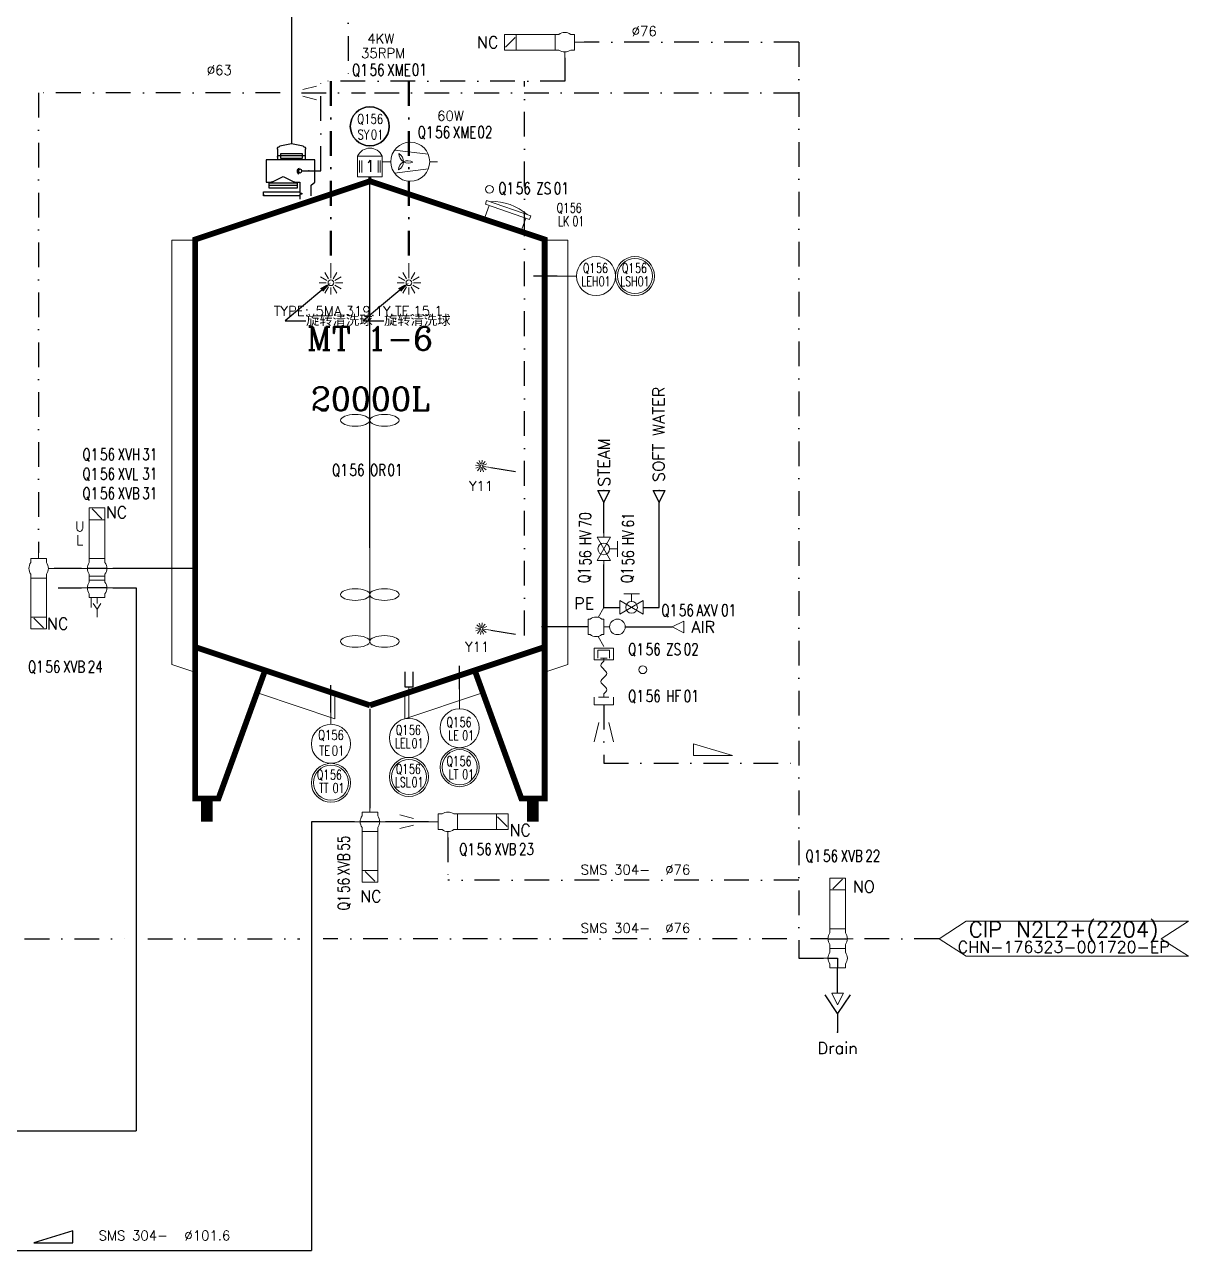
# Model space of a CAD drawing. Header units: inches. Extents: x 14562 to 16152, y 23695 to 24906.
# Drawn here: x 15853 to 16151.6, y 24360.1 to 24674.7 of the extents above; entities that cross this region are included whole.
import ezdxf
from ezdxf import colors
from ezdxf.entities.mleader import LeaderData, LeaderLine
from ezdxf.enums import TextEntityAlignment as Align
from ezdxf.math import Vec2, Vec3

# ---------------------------------------------------------------- set-up
doc = ezdxf.new("R2010")
doc.units = ezdxf.units.IN
doc.header["$MEASUREMENT"] = 0
doc.linetypes.add('DASHDOT2', pattern=[12.7, 6.35, -3.175, 0, -3.175])
for name, color, linetype, lineweight in [('17 Pipe CIP', 4, 'DASHDOT2', 50), ('19 Pipe Process', 30, 'Continuous', 30), ('31 Equipment', 7, 'Continuous', 9), ('33 Instruments Labels', 7, 'Continuous', 9), ('43 TXT English', 7, 'Continuous', 9)]:
    doc.layers.add(name, color=color, linetype=linetype, lineweight=lineweight)
for name, color, linetype in [('CUVERIE', 7, 'Continuous'), ('MATERIEL-DIVERS', 7, 'Continuous'), ('POMPES-PROCESS', 7, 'Continuous'), ('REPERES', 7, 'Continuous'), ('techn-data', 7, 'Continuous'), ('TEXTE', 7, 'Continuous'), ('TEXTES', 7, 'Continuous'), ('TUYAUTERIE-AIR INSTRUMENT', 3, 'Continuous'), ('TUYAUTERIE-EAU', 5, 'Continuous'), ('TUYAUTERIE-EGOUT', 32, 'Continuous'), ('TUYAUTERIE-GAZ', 3, 'Continuous'), ('TUYAUTERIE-NEP', 4, 'DASHDOT2'), ('TUYAUTERIE-VAPEUR', 6, 'Continuous'), ('TXT_FR', 7, 'Continuous'), ('VANNES', 7, 'Continuous')]:
    doc.layers.add(name, color=color, linetype=linetype)
doc.layers.get('REPERES').off()
doc.styles.add('ROMANC', font='romanc')
doc.styles.add('ROMANS', font='ROMANS.SHX')
doc.styles.add('ROMANT', font='romant')
doc.styles.get("Standard").update_dxf_attribs({"font": 'arial.ttf'})
doc.styles.add('USER1', font='TXT.SHX', dxfattribs={"bigfont": 'gbcbig.shx'})

# ---------------------------------------------------------------- blocks, each defined once
blk = doc.blocks.new('EGOUT')
at = {"color": 7}
for p, q in [((-3.2, 9.61), (0, 4.81)), ((0, 4.81), (3.2, 9.61)), ((0, 4.81), (0, 0))]:
    blk.add_line(p, q, dxfattribs=at)
at = {"color": 7, "extrusion": (0, -1, 0)}
blk.add_point((0, 0), dxfattribs=at)
at = {"layer": 'POMPES-PROCESS', "style": 'ROMANS'}
blk.add_attdef('EGOUT', text='', height=3, dxfattribs=at).set_placement((0, -4), align=Align.MIDDLE)
blk = doc.blocks.new('APV-VLV-SSEAT-SW44-4')
at = {"layer": '31 Equipment', "ltscale": 38}
for p, q in [((1.25, 20.25), (-1.25, 17.75)), ((-2, 7.5), (-2, 6.5)), ((2, 7.5), (2, 6.5)), ((-4, 5), (-2.5, 5)), ((-2, 2.5), (-2, 3.5)), ((2, 2.5), (2, 3.5)), ((-2.5, 0), (-4, 0)), ((-2, 2.5), (2, 2.5)), ((-2, 2.5), (-2, 1.5)), ((2, 2.5), (2, 1.5)), ((-2, -1.5), (-2, -2.5)), ((-2, -2.5), (2, -2.5)), ((0, -2.5), (0, -5)), ((2, -1.5), (2, -2.5))]:
    blk.add_line(p, q, dxfattribs=at)
at = {"layer": '31 Equipment', "lineweight": 30}
for p, q in [((-2.5, 5), (2.5, 5)), ((-2.5, 0), (0, 0)), ((0, 0), (0, -2.5))]:
    blk.add_line(p, q, dxfattribs=at)
at = {"layer": '31 Equipment'}
blk.add_line((2.5, 5), (4, 5), dxfattribs=at)
at = {"layer": '31 Equipment', "ltscale": 38}
for points in [[(-2, 17.5), (2, 17.5), (2, 20.5), (-2, 20.5)], [(-2, 7.5), (2, 7.5), (2, 17.5), (-2, 17.5)]]:
    blk.add_lwpolyline(points, close=True, dxfattribs=at)
for centre, start, end in [((0, 5), 143.1301, 216.8699), ((0, 5), 323.1301, 36.8699), ((0, 0), 143.1301, 216.8699), ((0, 0), 323.1301, 36.8699)]:
    blk.add_arc(centre, 2.5, start, end, dxfattribs=at)
blk = doc.blocks.new('APV-SIGN-ARW-FLOW-1')
at = {"layer": '31 Equipment'}
for p, q in [((-1.5, -1.5), (-1.5, 1.5)), ((-1.5, 1.5), (1.5, 0)), ((1.5, 0), (-1.5, -1.5))]:
    blk.add_line(p, q, dxfattribs=at)
blk = doc.blocks.new('PENTE-G')
at = {"layer": 'MATERIEL-DIVERS'}
blk.add_lwpolyline([(-5, 2), (5, 2), (5, 5), (-5, 2)], dxfattribs=at)
blk = doc.blocks.new('APV-TNK-GEN-11')
at = {"layer": '31 Equipment', "color": 7}
for points, const_width in [([(-14.94, 21.58), (-21.58, 3.32), (-24.9, 3.32), (-24.9, 83), (0, 91.3), (24.9, 83), (24.9, 3.32), (21.58, 3.32), (14.94, 21.58)], 0.83), ([(-24.9, 24.9), (0, 16.6)], 0.83), ([(24.9, 24.9), (0, 16.6)], 0.83), ([(-23.24, 3.32), (-23.24, 0)], 1.66), ([(23.24, 3.32), (23.24, 0)], 1.66)]:
    blk.add_lwpolyline(points, dxfattribs=dict(at, const_width=const_width))
at = {"layer": '31 Equipment', "ltscale": 38}
blk.add_point((0, 16), dxfattribs=at)
blk = doc.blocks.new('APV-TNK-INSULAT-12')
at = {"layer": '31 Equipment', "color": 7}
for p, q in [((-24.95, 67), (-28.22, 67)), ((-28.22, 67), (-28.22, 6.51)), ((24.95, 67), (28.22, 67)), ((28.22, 67), (28.22, 6.51)), ((-28.22, 6.51), (-24.95, 5.42)), ((28.22, 6.51), (24.95, 5.42)), ((-15.74, 2.35), (-4.98, -1.24)), ((-4.98, -1.24), (-4.98, 2.26)), ((15.74, 2.35), (4.98, -1.24)), ((4.98, -1.24), (4.98, 2.26))]:
    blk.add_line(p, q, dxfattribs=at)
at = {"layer": '31 Equipment'}
for p, q in [((-24.95, 5.42), (-24.95, 67)), ((24.95, 5.42), (24.95, 67)), ((-15.74, 2.35), (-14.94, 5.58)), ((-14.94, 5.58), (-4.98, 2.26)), ((14.94, 5.58), (4.98, 2.26)), ((15.74, 2.35), (14.94, 5.58))]:
    blk.add_line(p, q, dxfattribs=at)
at = {"layer": '31 Equipment', "ltscale": 38}
blk.add_point((0, 0), dxfattribs=at)
blk = doc.blocks.new('APV-INS-M-L-LE2')
at = {"layer": '31 Equipment', "color": 7}
blk.add_line((5, 0), (13, 0), dxfattribs=at)
at = {"layer": '31 Equipment', "lineweight": 25}
blk.add_lwpolyline([(17, 1), (13, 1), (13, 0), (13, -1), (17, -1)], dxfattribs=at)
at = {"layer": '31 Equipment', "color": 7}
blk.add_circle((0, 0), 5, dxfattribs=at)
at = {"layer": '33 Instruments Labels', "style": 'ROMANS', "width": 0.8}
blk.add_attdef('LE?', text='', height=3, dxfattribs=at).set_placement((0, 0), align=Align.MIDDLE)
blk = doc.blocks.new('APV-INS-F-L-LS')
at = {"layer": '31 Equipment'}
for radius in [5, 4.5]:
    blk.add_circle((0, 0), radius, dxfattribs=at)
at = {"layer": '33 Instruments Labels', "style": 'ROMANS', "width": 0.8}
blk.add_attdef('LS?', text='', height=3, dxfattribs=at).set_placement((0, 0), align=Align.MIDDLE)
blk = doc.blocks.new('APV-INS-M-L-TE')
at = {"layer": '31 Equipment', "color": 7}
blk.add_line((0, -5), (0, -10), dxfattribs=at)
blk.add_circle((0, 0), 5, dxfattribs=at)
at = {"layer": '33 Instruments Labels', "style": 'ROMANS', "width": 0.8, "flags": 8}
blk.add_attdef('TE', text='', height=3, dxfattribs=at).set_placement((0, 0), align=Align.MIDDLE)
blk = doc.blocks.new('APV-INS-F-L-TT')
at = {"layer": '31 Equipment'}
for radius in [5, 4.5]:
    blk.add_circle((0, 0), radius, dxfattribs=at)
blk = doc.blocks.new('APV-TNK-ACC-MOT-1')
at = {"layer": '31 Equipment', "color": 7}
for p, q in [((3.15, 6.4), (-3.15, 6.4)), ((-3.15, 6.4), (-3.15, 1.15)), ((3.15, 1.15), (3.15, 6.4)), ((-2.64, 5.35), (-2.64, 2.2)), ((-2.1, 5.35), (-2.1, 2.2)), ((2.1, 5.35), (2.1, 2.2)), ((2.66, 5.35), (2.66, 2.2)), ((-3.15, 1.15), (3.15, 1.15))]:
    blk.add_line(p, q, dxfattribs=at)
blk.add_arc((0, 5.09), 3.41, 22.6199, 157.3801, dxfattribs=at)
at = {"layer": '31 Equipment', "ltscale": 38}
blk.add_point((0, 0), dxfattribs=at)
at = {"layer": '31 Equipment', "color": 7}
blk.add_trace([(-0.39, 0), (0.39, 0), (-0.39, 1.15), (0.39, 1.15)], dxfattribs=at)
at = {"layer": '31 Equipment', "style": 'ROMANT', "width": 0.8}
blk.add_text('1', height=3, dxfattribs=at).set_placement((0, 3.89), align=Align.MIDDLE)
blk = doc.blocks.new('APV-INS-M-L-LE1')
at = {"layer": '31 Equipment', "color": 7}
blk.add_line((0, -5), (0, -10), dxfattribs=at)
blk.add_circle((0, 0), 5, dxfattribs=at)
blk = doc.blocks.new('APV-TNK-ACC-MANHOLE-1')
at = {"layer": '31 Equipment'}
for p, q in [((-6, 3), (-6, 4)), ((-6, 4), (6, 4)), ((6, 3), (6, 4)), ((-6, 3), (6, 3)), ((-5, 0), (-5, 3)), ((5, 3), (5, 0))]:
    blk.add_line(p, q, dxfattribs=at)
blk.add_arc((0, -8), 13, 67.3801, 112.6199, dxfattribs=at)
blk = doc.blocks.new('APV-INS-POS-GEN-1')
at = {"layer": '31 Equipment', "color": 5}
blk.add_circle((0, 0), 1, dxfattribs=at)
blk = doc.blocks.new('APV-FTG-CONX-QUICK-1')
at = {"layer": '31 Equipment'}
for p, q in [((-0.5, 2.5), (2.5, 2.5)), ((-0.5, -2.5), (-0.5, 2.5)), ((0, 1.5), (2, 1.5)), ((0, 0.83), (0, -0.83)), ((2, 1.5), (2, -1.5)), ((2.5, 2.5), (2.5, -2.5)), ((2.5, -2.5), (-0.5, -2.5)), ((0, -0.83), (0, -0.83)), ((2, -1.5), (0, -1.5))]:
    blk.add_line(p, q, dxfattribs=at)
blk = doc.blocks.new('APV-FTG-CONX-HOSE-1')
at = {"layer": '31 Equipment'}
for p, q in [((-4.17, 0), (-5, 0)), ((4.17, 0), (5, 0))]:
    blk.add_line(p, q, dxfattribs=at)
for points in [[(-4.17, 0), (-3.63, 0.5), (-3.42, 0.71), (-3.13, 0.79), (-2.83, 0.71), (-2.58, 0.5), (-1.54, -0.5), (-1.33, -0.71), (-1.04, -0.79), (-0.75, -0.71), (-0.5, -0.5), (0, 0)], [(0, 0), (0.54, 0.5), (0.75, 0.71), (1.04, 0.79), (1.33, 0.71), (1.58, 0.5), (2.62, -0.5), (2.83, -0.71), (3.12, -0.79), (3.42, -0.71), (3.67, -0.5), (4.17, 0)]]:
    blk.add_lwpolyline(points, dxfattribs=at)
blk = doc.blocks.new('APV-FTG-CONX-SCREWED-1')
at = {"layer": '31 Equipment'}
for p, q in [((0, 2.5), (2, 2.5)), ((0, 1.33), (0, -1.33)), ((2, 2.5), (2, -2.5)), ((0, -1.33), (0, -1.33)), ((2, -2.5), (0, -2.5))]:
    blk.add_line(p, q, dxfattribs=at)
blk = doc.blocks.new('APV-FCE-GEN-REDCON-1')
at = {"layer": '31 Equipment', "color": 7}
for p, q in [((-2.5, 2.5), (2.5, 1.25)), ((2.5, 1.25), (2.5, 1.25)), ((2.5, -1.25), (-2.5, -2.5))]:
    blk.add_line(p, q, dxfattribs=at)
blk = doc.blocks.new('APV-SIGN-FLOW-SLOPE-1')
at = {"layer": '31 Equipment'}
blk.add_lwpolyline([(-5, 2), (5, 2), (5, 5), (-5, 2)], dxfattribs=at)
at = {"layer": '31 Equipment', "style": 'ROMANS'}
blk.add_attdef('%', text='', height=2, rotation=16.6992, dxfattribs=at).set_placement((-0.64, 4.87), align=Align.MIDDLE)
blk = doc.blocks.new('SPB')
at = {"color": 7}
for p, q in [((0, -6), (0, 0)), ((-2.598, -9), (-1.302, -8.25)), ((-2.124, -9.624), (-1.062, -8.562)), ((-1.5, -10.098), (-0.75, -8.802)), ((-0.774, -10.398), (-0.39, -8.952)), ((0, -10.5), (0, -9)), ((0.774, -10.398), (0.39, -8.952)), ((1.5, -10.098), (0.75, -8.802)), ((2.124, -9.624), (1.062, -8.562)), ((2.598, -9), (1.302, -8.25))]:
    blk.add_line(p, q, dxfattribs=at)
blk.add_circle((0, -7.5), 1.5, dxfattribs=at)
at = {"color": 7, "extrusion": (0, 1, 0)}
blk.add_point((0, 0), dxfattribs=at)
blk = doc.blocks.new('GOAVEC')
at = {"layer": 'MATERIEL-DIVERS'}
for p, q in [((0, 8.4), (0, 10.68)), ((0.48, 11.27), (3, 11.77)), ((3, 11.77), (5.52, 11.27)), ((6, 10.68), (6, 8.4)), ((-2, 8.4), (8.4, 8.4)), ((-2, 3.6), (-2, 8.4)), ((0, 9.21), (6, 9.21)), ((5.28, 9.71), (0.72, 9.71)), ((0.72, 9.71), (0.72, 8.7)), ((0.72, 8.7), (5.28, 8.7)), ((5.28, 8.7), (5.28, 9.71)), ((8.4, 8.4), (8.4, 3.6)), ((-0.74, 6), (-2.03, 6)), ((-1.2, 3), (-2, 3.6)), ((-1.2, 0.7), (-1.2, 3)), ((2.26, 3.6), (1.2, 3.6)), ((1.2, 3.6), (1.2, 1.27)), ((1.8, 3.49), (1.8, 2.29)), ((7.8, 3.49), (1.8, 3.49)), ((1.8, 2.89), (7.8, 2.89)), ((4.8, 4.8), (2.53, 3.66)), ((7.07, 3.66), (4.8, 4.8)), ((8.4, 3.6), (7.34, 3.6)), ((7.8, 2.29), (7.8, 3.49)), ((0.76, 1.27), (0.76, 1.01)), ((1.2, 1.27), (0.76, 1.27)), ((0.76, 1.01), (1.2, 1.01)), ((9, 1.52), (1.19, 1.52)), ((1.19, 1.01), (1.19, 0.72)), ((1.19, 0.72), (9, 0.72)), ((1.2, 1.01), (1.2, 0)), ((1.8, 2.29), (7.8, 2.29)), ((9, 0.72), (9, 1.52))]:
    blk.add_line(p, q, dxfattribs=at)
for centre, start, end in [((0.6, 10.68), 101.3099, 180), ((5.4, 10.68), 0, 78.6901), ((2.26, 4.2), 270, 296.5651), ((7.34, 4.2), 243.4349, 270)]:
    blk.add_arc(centre, 0.6, start, end, dxfattribs=at)
at = {"layer": 'MATERIEL-DIVERS', "color": 7, "extrusion": (1, 0, 0)}
for p in [(6, 9), (9, 1)]:
    blk.add_point(p, dxfattribs=at)
at = {"layer": 'MATERIEL-DIVERS', "color": 2}
for p in [(6, 9), (-2, 6), (9, 1)]:
    blk.add_point(p, dxfattribs=at)
at = {"layer": 'MATERIEL-DIVERS', "color": 7, "extrusion": (-1, 0, 0)}
blk.add_point((-2, 6), dxfattribs=at)
at = {"layer": 'MATERIEL-DIVERS', "xscale": 0.2499010929244832, "yscale": 0.2499010929244832, "zscale": 0.2499010929244832, "rotation": 90}
blk.add_blockref('SPB', (-0.74, 6), dxfattribs=at)
blk = doc.blocks.new('INSTR-M-L-SY')
at = {"layer": 'MATERIEL-DIVERS', "color": 7}
blk.add_circle((0, 0), 5, dxfattribs=at)
blk = doc.blocks.new('APV-VLV-SSEAT-SW42-3')
at = {"layer": '31 Equipment', "ltscale": 38}
for p, q in [((1.25, 15.25), (-1.25, 12.75)), ((-2, 2.5), (-2, 1.5)), ((2, 2.5), (2, 1.5)), ((-2, -2.5), (-2, -1.5)), ((2, -2.5), (-2, -2.5)), ((-2, -2.5), (2, -2.5)), ((0, -2.5), (0, -5)), ((2, -2.5), (2, -1.5))]:
    blk.add_line(p, q, dxfattribs=at)
at = {"layer": '31 Equipment'}
for p, q in [((-4, 0), (-2.5, 0)), ((2.5, 0), (4, 0))]:
    blk.add_line(p, q, dxfattribs=at)
at = {"layer": '31 Equipment', "lineweight": 30}
blk.add_line((2.5, 0), (-2.5, 0), dxfattribs=at)
at = {"layer": '31 Equipment', "ltscale": 38}
for points in [[(-2, 12.5), (2, 12.5), (2, 15.5), (-2, 15.5)], [(-2, 2.5), (2, 2.5), (2, 12.5), (-2, 12.5)]]:
    blk.add_lwpolyline(points, close=True, dxfattribs=at)
for start, end in [(143.1301, 216.8699), (323.1301, 36.8699)]:
    blk.add_arc((0, 0), 2.5, start, end, dxfattribs=at)
blk = doc.blocks.new('APV-VLV-SSEAT-SW41-3')
at = {"layer": '31 Equipment', "ltscale": 38}
for p, q in [((1.25, 15.25), (-1.25, 12.75)), ((-2, 2.5), (-2, 1.5)), ((2, 2.5), (2, 1.5)), ((2.5, 0), (4, 0)), ((-2, -2.5), (-2, -1.5)), ((2, -2.5), (-2, -2.5)), ((-2, -2.5), (2, -2.5)), ((0, -2.5), (0, -5)), ((2, -2.5), (2, -1.5))]:
    blk.add_line(p, q, dxfattribs=at)
for points in [[(-2, 12.5), (2, 12.5), (2, 15.5), (-2, 15.5)], [(-2, 2.5), (2, 2.5), (2, 12.5), (-2, 12.5)]]:
    blk.add_lwpolyline(points, close=True, dxfattribs=at)
for start, end in [(143.1301, 216.8699), (323.1301, 36.8699)]:
    blk.add_arc((0, 0), 2.5, start, end, dxfattribs=at)
blk = doc.blocks.new('APV-VLV-SAMPL-PRD20-2')
at = {"layer": '31 Equipment', "ltscale": 38}
for p, q in [((-2.54, 2.44), (-4, 5)), ((-4, 0), (-5.5, 0)), ((-4, 2), (-3.5, 2)), ((-4, 2), (-4, -2)), ((0, 2), (-0.5, 2)), ((0, 2), (0, -2)), ((0, -2), (0, 2)), ((-4, -2), (-3.5, -2)), ((-2.54, -2.44), (-4, -5)), ((0, -2), (-0.5, -2))]:
    blk.add_line(p, q, dxfattribs=at)
at = {"layer": '31 Equipment'}
blk.add_circle((-7.5, 0), 2, dxfattribs=at)
at = {"layer": '31 Equipment', "ltscale": 38}
for start, end in [(53.1301, 126.8699), (233.1301, 306.8699)]:
    blk.add_arc((-2, 0), 2.5, start, end, dxfattribs=at)
blk = doc.blocks.new('APV-VLV-DSEAT-DA34-3')
at = {"layer": '31 Equipment', "ltscale": 38}
for p, q in [((1.25, 20.25), (-1.25, 17.75)), ((-2, 7.5), (-2, 6.5)), ((2, 7.5), (2, 6.5)), ((-4, 5), (-2.5, 5)), ((-2, 3), (-2, 3.5)), ((2, 3), (2, 3.5)), ((4, 5), (2.5, 5)), ((-2, 2), (-2, 1.5)), ((2, 2), (2, 1.5)), ((-4, 0), (-2.5, 0)), ((-2, -2.5), (-2, -1.5)), ((-2, -2.5), (2, -2.5)), ((0, -2.5), (0, -4)), ((1.5, -2.5), (1.5, -5)), ((2, -2.5), (2, -1.5)), ((2.5, 0), (4, 0)), ((0, -5.5), (-1, -4)), ((1, -4), (0, -5.5)), ((0, -5.5), (0, -7.5))]:
    blk.add_line(p, q, dxfattribs=at)
at = {"layer": '31 Equipment', "lineweight": 30}
for p, q in [((-2.5, 5), (2.5, 5)), ((-2.5, 0), (2.5, 0))]:
    blk.add_line(p, q, dxfattribs=at)
at = {"layer": '31 Equipment', "ltscale": 38}
for points in [[(-2, 17.5), (2, 17.5), (2, 20.5), (-2, 20.5)], [(-2, 7.5), (2, 7.5), (2, 17.5), (-2, 17.5)], [(-2, 3), (2, 3), (2, 2), (-2, 2)]]:
    blk.add_lwpolyline(points, close=True, dxfattribs=at)
for centre, start, end in [((0, 5), 143.1301, 216.8699), ((0, 5), 323.1301, 36.8699), ((0, 0), 143.1301, 216.8699), ((0, 0), 323.1301, 36.8699)]:
    blk.add_arc(centre, 2.5, start, end, dxfattribs=at)
at = {"layer": '31 Equipment', "style": 'ROMANS', "flags": 8}
for tag, p in [('U', (3, 14.5)), ('L', (3, 11))]:
    blk.add_attdef(tag, p, '', height=2.5, dxfattribs=at)
blk = doc.blocks.new('APV-TNK-ACC-SPRAYBALL-1')
at = {"layer": '31 Equipment'}
for p, q in [((0, -3.81), (0, 0)), ((-0.6, -3.97), (-1.53, -2.35)), ((0.6, -3.97), (1.53, -2.35)), ((-1.19, -5), (-3.05, -5)), ((-1.03, -4.4), (-2.65, -3.47)), ((-1.03, -5.6), (-2.65, -6.53)), ((-0.6, -6.03), (-1.53, -7.65)), ((0, -6.19), (0, -8.05)), ((0.6, -6.03), (1.53, -7.65)), ((1.03, -4.4), (2.65, -3.47)), ((1.03, -5.6), (2.65, -6.53)), ((1.19, -5), (3.05, -5))]:
    blk.add_line(p, q, dxfattribs=at)
blk.add_circle((0, -5), 0.738, dxfattribs=at)
blk = doc.blocks.new('APV-TNK-ACC-AGIT-1')
at = {"layer": '31 Equipment'}
blk.add_line((0, 0), (0, -8), dxfattribs=at)
for centre in [(-2.5, -8), (2.5, -8)]:
    blk.add_ellipse(centre, major_axis=(-2.5, 0), ratio=0.4, dxfattribs=at)
blk = doc.blocks.new('APV-INS-F-L-LT')
at = {"layer": '31 Equipment'}
for radius in [5, 4.5]:
    blk.add_circle((0, 0), radius, dxfattribs=at)
blk = doc.blocks.new('REPNORM')
at = {"layer": 'TEXTES', "style": 'ROMANS', "width": 0.75}
for tag, p in [('ZONE', (-9.75, -1.25)), ('SOUSZONE', (-5.25, -1.25)), ('ELEMENT', (0, -1.25)), ('NUM', (4.5, -1.25))]:
    blk.add_attdef(tag, p, '', height=3, dxfattribs=at)
blk = doc.blocks.new('REPINS2')
at = {"layer": 'TEXTES', "style": 'ROMANS', "width": 0.7}
for tag, p in [('ZONE', (-3.35, 0.8)), ('SOUSZONE', (0.05, 0.8)), ('NUM', (0.7, -2.6))]:
    blk.add_attdef(tag, p, '', height=2.5, dxfattribs=at)
blk.add_attdef('ELEMENT', text='', height=2.5, dxfattribs=at).set_placement((-1.56, -2.59), align=Align.CENTER)
blk = doc.blocks.new('REPINS')
at = {"layer": 'TEXTES', "style": 'ROMANS', "width": 0.75}
for tag, p in [('ZONE', (-3.3, 1)), ('SOUSZONE', (0.1, 1)), ('NUM', (0.2, -3))]:
    blk.add_attdef(tag, p, '', height=2.5, dxfattribs=at)
blk.add_attdef('ELEMENT', text='', height=2.5, dxfattribs=at).set_placement((-0.2, -3), align=Align.RIGHT)
blk = doc.blocks.new('REPNORM1')
at = {"layer": 'TEXTES', "style": 'ROMANS', "width": 0.75}
for tag, p in [('ZONE', (-9.75, -1.25)), ('SOUSZONE', (-5.25, -1.25)), ('ELEMENT', (-0.75, -1.25)), ('NUM', (5.59, -1.22))]:
    blk.add_attdef(tag, p, '', height=3, dxfattribs=at)
blk = doc.blocks.new('APV-SIGN-ARW-DWG-1')
at = {"layer": '31 Equipment'}
for p, q in [((-32, 4.49), (25, 4.49)), ((-32, 4.49), (-25, 0)), ((25, 4.49), (32, 0)), ((-25, 0), (-32, -4.49)), ((32, 0), (25, -4.49)), ((-32, -4.49), (25, -4.49))]:
    blk.add_line(p, q, dxfattribs=at)
at = {"layer": '31 Equipment', "style": 'ROMANS', "width": 0.8}
for tag, p in [('TEXT1', (0, 0.37)), ('TEXT2', (0, -3.63))]:
    blk.add_attdef(tag, text='', height=3, dxfattribs=at).set_placement(p, align=Align.CENTER)
blk = doc.blocks.new('APV-PMP-GEN-FAN-1')
at = {"layer": '31 Equipment', "ltscale": 38}
for p, q in [((-5, 0), (-7, 0)), ((5, 0), (7, 0))]:
    blk.add_line(p, q, dxfattribs=at)
at = {"layer": '31 Equipment', "color": 7}
for p, q in [((4.62, 1.91), (-4.01, 2.99)), ((-3.44, 2.92), (-3.44, 2.92)), ((-4.03, -2.96), (4.65, -1.85))]:
    blk.add_line(p, q, dxfattribs=at)
blk.add_circle((0, 0), 5, dxfattribs=at)
for centre, radius, start, end in [((-4.14, 0.04), 2.42, 297.7105, 59.0333), ((-0.6, -2.14), 2.41, 57.3705, 179.0726), ((-0.42, 2.11), 2.48, 179.801, 296.7761)]:
    blk.add_arc(centre, radius, start, end, dxfattribs=at)
blk = doc.blocks.new('FLE23-A')
at = {"color": 7}
for p, q in [((0, 1.5), (-3, 0)), ((-3, 0), (0, -1.5)), ((0, -1.5), (0, 1.5))]:
    blk.add_line(p, q, dxfattribs=at)
at = {"layer": 'MATERIEL-DIVERS', "color": 7, "extrusion": (-1, 0, 0)}
blk.add_point((-3, 0), dxfattribs=at)
at = {"layer": 'MATERIEL-DIVERS', "color": 2}
for p in [(-3, 0), (0, 0)]:
    blk.add_point(p, dxfattribs=at)
at = {"layer": 'MATERIEL-DIVERS', "color": 7, "extrusion": (1, 0, 0)}
blk.add_point((0, 0), dxfattribs=at)
blk = doc.blocks.new('APV-VLVM-BALL-KHV+MF-1')
at = {"layer": '31 Equipment'}
for p, q in [((-2, 3.5), (2, 3.5)), ((0, 1.5), (0, 3.5)), ((-3, 1.734), (-3, -1.734)), ((-3, -1.734), (3, 1.734)), ((3, -1.734), (-3, 1.734)), ((3, 1.734), (3, -1.734))]:
    blk.add_line(p, q, dxfattribs=at)
at = {"layer": '31 Equipment', "ltscale": 38}
for p, q in [((-3, 0), (-4, 0)), ((3, 0), (4, 0))]:
    blk.add_line(p, q, dxfattribs=at)
at = {"layer": '31 Equipment'}
blk.add_circle((0, 0), 1.5, dxfattribs=at)

msp = doc.modelspace()

# ---------------------------------------------------------------- linework, layer by layer
at = {"layer": '17 Pipe CIP'}
for p, q in [((15931.59, 24660.14), (15931.59, 24613.44)), ((15951.59, 24660.14), (15951.59, 24613.44))]:
    msp.add_line(p, q, dxfattribs=at)
at = {"layer": '19 Pipe Process'}
for p, q in [((15867.59, 24535.14), (15860.59, 24535.14)), ((15896.59, 24535.14), (15875.59, 24535.14)), ((16001.59, 24525.14), (16001.59, 24536.14)), ((15861.59, 24530.14), (15867.59, 24530.14)), ((15875.59, 24530.14), (15881.59, 24530.14)), ((15881.59, 24530.14), (15881.59, 24390.85)), ((15997.59, 24520.14), (15985.59, 24520.14)), ((15941.59, 24499.14), (15941.59, 24473.64)), ((15926.59, 24470.14), (15926.59, 24360.14)), ((15937.59, 24470.14), (15926.59, 24470.14)), ((15956.59, 24470.14), (15945.59, 24470.14)), ((15770.48, 24390.85), (15881.59, 24390.85)), ((15726.59, 24360.14), (15926.59, 24360.14))]:
    msp.add_line(p, q, dxfattribs=at)
at = {"layer": 'CUVERIE'}
for p, q in [((15989.59, 24610.14), (15983.59, 24610.14)), ((15964.59, 24504.14), (15964.59, 24510.14)), ((15931.59, 24498.14), (15931.59, 24505.14))]:
    msp.add_line(p, q, dxfattribs=at)
at = {"layer": 'MATERIEL-DIVERS'}
msp.add_line((15941.56, 24540.43), (15941.59, 24634.48), dxfattribs=at)
at = {"layer": 'TUYAUTERIE-AIR INSTRUMENT'}
msp.add_line((16007.09, 24520.14), (16019.09, 24520.14), dxfattribs=at)
at = {"layer": 'TUYAUTERIE-EAU'}
for p, q in [((16015.79, 24544.14), (16015.79, 24552.14)), ((16015.79, 24525.14), (16015.79, 24544.14)), ((16001.59, 24525.14), (16005.72, 24525.14)), ((16011.65, 24525.14), (16015.79, 24525.14))]:
    msp.add_line(p, q, dxfattribs=at)
at = {"layer": 'TUYAUTERIE-EGOUT'}
msp.add_line((16061.59, 24426.14), (16061.59, 24432.64), dxfattribs=at)
at = {"layer": 'TUYAUTERIE-GAZ'}
msp.add_line((15921.59, 24644.14), (15921.59, 24716.14), dxfattribs=at)
at = {"layer": 'TUYAUTERIE-NEP'}
for p, q in [((15936.04, 24710.14), (15936.04, 24660.14)), ((16051.59, 24670.14), (15996.59, 24670.14)), ((16051.59, 24670.14), (16051.59, 24435.14)), ((15991.59, 24666.14), (15991.59, 24660.14)), ((15991.59, 24660.14), (15929.03, 24660.14)), ((15929.03, 24637.14), (15929.03, 24660.14)), ((15981.22, 24517.95), (15981.22, 24660.14)), ((15918.59, 24657.14), (15856.59, 24657.14)), ((15856.59, 24657.14), (15856.59, 24539.14)), ((15924.03, 24657.14), (15940.49, 24657.14)), ((15942.76, 24657.14), (16051.59, 24657.14)), ((15927.59, 24637.14), (15929.03, 24637.14)), ((15972.65, 24561), (15981.22, 24559.67)), ((15972.65, 24519.28), (15981.22, 24517.95)), ((16001.59, 24500.14), (16001.59, 24485.14)), ((16001.59, 24485.14), (16051.59, 24485.14)), ((15961.59, 24466.14), (15961.59, 24455.14)), ((16051.59, 24455.14), (15961.59, 24455.14)), ((15814.59, 24440.14), (15878.59, 24440.14)), ((15884.59, 24440.14), (15923.59, 24440.14)), ((16048.59, 24440.14), (15929.59, 24440.14)), ((16059.09, 24440.14), (16054.59, 24440.14)), ((16087.59, 24440.14), (16065.59, 24440.14)), ((16051.59, 24435.14), (16058.59, 24435.14))]:
    msp.add_line(p, q, dxfattribs=at)
at = {"layer": 'TUYAUTERIE-VAPEUR'}
msp.add_line((16001.59, 24544.14), (16001.59, 24552.14), dxfattribs=at)

# ---------------------------------------------------------------- block references
at = {"layer": '17 Pipe CIP', "xscale": 0.5, "yscale": 0.5, "rotation": 261.1709262954927}
for p in [(15972.65, 24561), (15972.65, 24519.28)]:
    msp.add_blockref('APV-TNK-ACC-SPRAYBALL-1', p, dxfattribs=at)
at = {"layer": '31 Equipment'}
for p in [(15931.59, 24613.44), (15951.59, 24613.44)]:
    msp.add_blockref('APV-TNK-ACC-SPRAYBALL-1', p, dxfattribs=at)
at = {"layer": '33 Instruments Labels', "xscale": -1}
for name, p in [('APV-INS-POS-GEN-1', (15972.26, 24632.41)), ('APV-INS-F-L-LS', (16009.59, 24610.14)), ('APV-INS-POS-GEN-1', (16011.59, 24509.14)), ('APV-INS-F-L-TT', (15931.59, 24480.14))]:
    msp.add_blockref(name, p, dxfattribs=at)
for name, p, rotation in [('APV-INS-M-L-LE1', (15999.59, 24610.14), 270), ('APV-INS-M-L-LE2', (15951.59, 24491.64), 270), ('APV-INS-M-L-TE', (15931.59, 24490.14), 180), ('APV-INS-F-L-LS', (15951.59, 24481.64), 90)]:
    msp.add_blockref(name, p, dxfattribs=dict(at, rotation=rotation))
at = {"layer": '33 Instruments Labels', "xscale": -1.5, "yscale": 1.5, "zscale": 1.5}
for p in [(15941.56, 24585.14), (15941.56, 24540.43), (15941.56, 24528.39)]:
    msp.add_blockref('APV-TNK-ACC-AGIT-1', p, dxfattribs=at)
at = {"layer": '33 Instruments Labels', "rotation": 180}
msp.add_blockref('APV-INS-M-L-LE1', (15964.59, 24494.14), dxfattribs=at)
at = {"layer": '33 Instruments Labels'}
msp.add_blockref('APV-INS-F-L-LT', (15964.59, 24484.14), dxfattribs=at)
at = {"layer": 'CUVERIE'}
for name, p, xscale, yscale, zscale in [('GOAVEC', (15925.06, 24629.91), -1.199999999999999, 1.199999999999999, 1.199999999999999), ('APV-TNK-GEN-11', (15941.59, 24470.14), -1.8, 1.8, 1.8), ('APV-TNK-INSULAT-12', (15941.59, 24498.78), -1.8, 1.8, 1.8)]:
    msp.add_blockref(name, p, dxfattribs=dict(at, xscale=xscale, yscale=yscale, zscale=zscale))
msp.add_blockref('APV-TNK-ACC-MOT-1', (15941.59, 24634.48), dxfattribs=at)
at = {"layer": 'CUVERIE', "xscale": -1, "rotation": 340.6180997303045}
msp.add_blockref('APV-TNK-ACC-MANHOLE-1', (15975.87, 24623.8), dxfattribs=at)
at = {"layer": 'MATERIEL-DIVERS', "xscale": 0.7, "yscale": 0.7, "zscale": 0.7, "rotation": 180}
msp.add_blockref('APV-FCE-GEN-REDCON-1', (15926.15, 24657.14), dxfattribs=at)
at = {"layer": 'MATERIEL-DIVERS'}
for name, p in [('APV-PMP-GEN-FAN-1', (15951.93, 24639.48)), ('PENTE-G', (15860.37, 24360.14))]:
    msp.add_blockref(name, p, dxfattribs=at)
at = {"layer": 'MATERIEL-DIVERS', "xscale": -1}
for name, p, rotation in [('FLE23-A', (16001.59, 24555.14), 270), ('FLE23-A', (16015.79, 24555.14), 270), ('APV-FTG-CONX-QUICK-1', (16001.59, 24512.14), 270), ('APV-FTG-CONX-HOSE-1', (16001.59, 24507.14), 270), ('APV-FTG-CONX-SCREWED-1', (16001.59, 24502.14), 90), ('APV-FCE-GEN-REDCON-1', (16001.59, 24493.14), 270), ('APV-SIGN-ARW-FLOW-1', (16061.59, 24424.64), 90)]:
    msp.add_blockref(name, p, dxfattribs=dict(at, rotation=rotation))
msp.add_blockref('APV-SIGN-FLOW-SLOPE-1', (16029.59, 24485.14), dxfattribs=at)
at = {"layer": 'MATERIEL-DIVERS', "xscale": 0.7, "yscale": 0.7, "zscale": 0.7}
msp.add_blockref('APV-FCE-GEN-REDCON-1', (15950.98, 24470.14), dxfattribs=at)
at = {"layer": 'MATERIEL-DIVERS'}
ref = msp.add_blockref('APV-SIGN-ARW-DWG-1', (16119.59, 24440.14), dxfattribs=dict(at, xscale=-1))
ref.add_attrib('TEXT1', 'CIP N2L2+(2204)', dxfattribs={"layer": '31 Equipment', "height": 4, "style": 'USER1'}).set_placement((16119.59, 24440.51), align=Align.CENTER)
ref.add_attrib('TEXT2', 'CHN-176323-001720-EP', dxfattribs={"layer": '31 Equipment', "height": 3, "style": 'USER1'}).set_placement((16119.59, 24436.51), align=Align.CENTER)
ref = msp.add_blockref('EGOUT', (16061.59, 24416.14), dxfattribs=dict(at, xscale=-1))
ref.add_attrib('EGOUT', 'Drain', dxfattribs={"layer": 'POMPES-PROCESS', "height": 3, "style": 'ROMANS'}).set_placement((16061.59, 24412.14), align=Align.MIDDLE)
at = {"layer": 'REPERES'}
for name, p, values in [('REPNORM1', (15946.74, 24662.79), {'ZONE': 'Q1', 'SOUSZONE': '56', 'ELEMENT': 'XME', 'NUM': '01'}), ('REPINS', (15941.65, 24648.2), {'ZONE': 'Q1', 'SOUSZONE': '56', 'ELEMENT': 'SY', 'NUM': '01'}), ('REPNORM1', (15963.57, 24646.81), {'ZONE': 'Q1', 'SOUSZONE': '56', 'ELEMENT': 'XME', 'NUM': '02'}), ('REPNORM', (15984.26, 24632.41), {'ZONE': 'Q1', 'SOUSZONE': '56', 'ELEMENT': 'ZS', 'NUM': '01'}), ('REPINS2', (15992.86, 24625.58), {'ZONE': 'Q1', 'SOUSZONE': '56', 'NUM': '01', 'ELEMENT': 'LK'}), ('REPINS2', (15999.59, 24610.14), {'ZONE': 'Q1', 'SOUSZONE': '56', 'NUM': '01', 'ELEMENT': 'LEH'}), ('REPINS2', (16009.59, 24610.14), {'ZONE': 'Q1', 'SOUSZONE': '56', 'NUM': '01', 'ELEMENT': 'LSH'}), ('REPNORM1', (15877.59, 24564.14), {'ZONE': 'Q1', 'SOUSZONE': '56', 'ELEMENT': 'XVH', 'NUM': '31'}), ('REPNORM1', (15877.59, 24559.14), {'ZONE': 'Q1', 'SOUSZONE': '56', 'ELEMENT': 'XVL', 'NUM': '31'}), ('REPNORM', (15941.59, 24560.14), {'ZONE': 'Q1', 'SOUSZONE': '56', 'ELEMENT': 'OR', 'NUM': '01'}), ('REPNORM1', (15877.59, 24554.14), {'ZONE': 'Q1', 'SOUSZONE': '56', 'ELEMENT': 'XVB', 'NUM': '31'}), ('REPNORM1', (16026.09, 24524.14), {'ZONE': 'Q1', 'SOUSZONE': '56', 'ELEMENT': 'AXV', 'NUM': '01'}), ('REPNORM', (16017.59, 24514.14), {'ZONE': 'Q1', 'SOUSZONE': '56', 'ELEMENT': 'ZS', 'NUM': '02'}), ('REPNORM1', (15863.59, 24509.64), {'ZONE': 'Q1', 'SOUSZONE': '56', 'ELEMENT': 'XVB', 'NUM': '24'}), ('REPNORM', (16017.59, 24502.14), {'ZONE': 'Q1', 'SOUSZONE': '56', 'ELEMENT': 'HF', 'NUM': '01'}), ('REPINS2', (15964.59, 24493.64), {'ZONE': 'Q1', 'SOUSZONE': '56', 'NUM': '01', 'ELEMENT': 'LE'}), ('REPINS2', (15951.59, 24491.64), {'ZONE': 'Q1', 'SOUSZONE': '56', 'NUM': '01', 'ELEMENT': 'LEL'}), ('REPINS', (15931.59, 24490.14), {'ZONE': 'Q1', 'SOUSZONE': '56', 'ELEMENT': 'TE', 'NUM': '01'}), ('REPINS2', (15951.59, 24481.64), {'ZONE': 'Q1', 'SOUSZONE': '56', 'NUM': '01', 'ELEMENT': 'LSL'}), ('REPINS2', (15964.59, 24483.64), {'ZONE': 'Q1', 'SOUSZONE': '56', 'NUM': '01', 'ELEMENT': 'LT'}), ('REPINS2', (15931.33, 24480.14), {'ZONE': 'Q1', 'SOUSZONE': '56', 'NUM': '01', 'ELEMENT': 'TT'}), ('REPNORM1', (15974.24, 24462.85), {'ZONE': 'Q1', 'SOUSZONE': '56', 'ELEMENT': 'XVB', 'NUM': '23'}), ('REPNORM1', (16063.09, 24461.14), {'ZONE': 'Q1', 'SOUSZONE': '56', 'ELEMENT': 'XVB', 'NUM': '22'})]:
    msp.add_blockref(name, p, dxfattribs=at).add_auto_attribs(values)
msp.add_blockref('INSTR-M-L-SY', (15941.56, 24648.56), dxfattribs=at)
msp.add_blockref('INSTR-M-L-SY', (15941.56, 24648.56), dxfattribs=at)
at = {"layer": 'REPERES', "xscale": -1}
msp.add_blockref('INSTR-M-L-SY', (15941.56, 24648.56), dxfattribs=at)
at = {"layer": 'REPERES'}
ref = msp.add_blockref('REPNORM', (15996.59, 24541.14), dxfattribs=dict(at, xscale=-1, rotation=270))
ref.add_attrib('ZONE', 'Q1', (15998.05, 24531.39), dxfattribs={"layer": 'TEXTES', "height": 3, "rotation": 90, "style": 'ROMANS', "width": 0.75})
ref.add_attrib('SOUSZONE', '56', (15998.34, 24535.89), dxfattribs={"layer": 'TEXTES', "height": 3, "rotation": 90, "style": 'ROMANS', "width": 0.75})
ref.add_attrib('ELEMENT', 'HV', (15998.34, 24541.14), dxfattribs={"layer": 'TEXTES', "height": 3, "rotation": 90, "style": 'ROMANS', "width": 0.75})
ref.add_attrib('NUM', '70', (15998.34, 24545.64), dxfattribs={"layer": 'TEXTES', "height": 3, "rotation": 90, "style": 'ROMANS', "width": 0.75})
ref = msp.add_blockref('REPNORM', (16007.58, 24541.14), dxfattribs=dict(at, xscale=-1, rotation=270))
ref.add_attrib('ZONE', 'Q1', (16009.05, 24531.39), dxfattribs={"layer": 'TEXTES', "height": 3, "rotation": 90, "style": 'ROMANS', "width": 0.75})
ref.add_attrib('SOUSZONE', '56', (16009.33, 24535.89), dxfattribs={"layer": 'TEXTES', "height": 3, "rotation": 90, "style": 'ROMANS', "width": 0.75})
ref.add_attrib('ELEMENT', 'HV', (16009.33, 24541.14), dxfattribs={"layer": 'TEXTES', "height": 3, "rotation": 90, "style": 'ROMANS', "width": 0.75})
ref.add_attrib('NUM', '61', (16009.33, 24545.64), dxfattribs={"layer": 'TEXTES', "height": 3, "rotation": 90, "style": 'ROMANS', "width": 0.75})
ref = msp.add_blockref('REPNORM1', (15934.59, 24457.14), dxfattribs=dict(at, xscale=-1, rotation=270))
ref.add_attrib('ZONE', 'Q1', (15936.34, 24447.39), dxfattribs={"layer": 'TEXTES', "height": 3, "rotation": 90, "style": 'ROMANS', "width": 0.75})
ref.add_attrib('SOUSZONE', '56', (15936.34, 24451.89), dxfattribs={"layer": 'TEXTES', "height": 3, "rotation": 90, "style": 'ROMANS', "width": 0.75})
ref.add_attrib('ELEMENT', 'XVB', (15936.34, 24456.39), dxfattribs={"layer": 'TEXTES', "height": 3, "rotation": 90, "style": 'ROMANS', "width": 0.75})
ref.add_attrib('NUM', '55', (15936.36, 24462.73), dxfattribs={"layer": 'TEXTES', "height": 3, "rotation": 90, "style": 'ROMANS', "width": 0.75})
at = {"layer": 'VANNES', "xscale": -1}
for name, p, rotation in [('APV-VLV-SSEAT-SW41-3', (15991.59, 24670.14), 90), ('APV-VLVM-BALL-KHV+MF-1', (16001.59, 24540.14), 270), ('APV-VLV-SSEAT-SW41-3', (15856.59, 24535.14), 180), ('APV-VLV-SSEAT-SW42-3', (15941.59, 24470.14), 180)]:
    msp.add_blockref(name, p, dxfattribs=dict(at, rotation=rotation))
at = {"layer": 'VANNES'}
ref = msp.add_blockref('APV-VLV-DSEAT-DA34-3', (15871.59, 24530.14), dxfattribs=dict(at, xscale=-1))
ref.add_attrib('U', 'U', (15865.97, 24544.64), dxfattribs={"layer": '31 Equipment', "height": 2.5, "style": 'ROMANS', "flags": 8})
ref.add_attrib('L', 'L', (15866.21, 24541.14), dxfattribs={"layer": '31 Equipment', "height": 2.5, "style": 'ROMANS', "flags": 8})
for name, p in [('APV-VLVM-BALL-KHV+MF-1', (16008.72, 24525.14)), ('APV-VLV-SSEAT-SW44-4', (16061.59, 24435.14))]:
    msp.add_blockref(name, p, dxfattribs=at)
at = {"layer": 'VANNES', "xscale": -1}
msp.add_blockref('APV-VLV-SAMPL-PRD20-2', (15997.59, 24520.14), dxfattribs=at)
at = {"layer": 'VANNES'}
for name, p, rotation in [('APV-SIGN-ARW-FLOW-1', (16020.59, 24520.14), 180), ('APV-VLV-SSEAT-SW41-3', (15961.59, 24470.14), 270)]:
    msp.add_blockref(name, p, dxfattribs=dict(at, rotation=rotation))

# ---------------------------------------------------------------- texts
at = {"layer": 'techn-data', "style": 'ROMANS'}
for s, p in [('%%C76', (16011.95, 24672.98)), ('4KW', (15944.39, 24671.08)), ('35RPM', (15944.99, 24667.33)), ('%%C63', (15902.95, 24662.98)), ('60W', (15962.26, 24651.26)), ('TYPE: 5MA.319.1Y.TF.15.1 ', (15939.43, 24601.18)), ('Y11', (15970.1, 24556.26)), ('Y11', (15969.11, 24515.01)), ('SMS 304-', (16004.56, 24457.85)), ('%%C76', (16020.56, 24457.85)), ('SMS 304-', (16004.56, 24442.85)), ('%%C76', (16020.56, 24442.85)), ('SMS 304-', (15880.88, 24363.98)), ('%%C101.6', (15899.88, 24363.98))]:
    msp.add_text(s, height=2.5, dxfattribs=at).set_placement(p, align=Align.MIDDLE_CENTER)
at = {"layer": 'TEXTE', "style": 'ROMANS'}
for s, p in [('SOFT WATER', (16015.67, 24569.56)), ('STEAM', (16001.68, 24562.35))]:
    msp.add_text(s, height=3, rotation=90, dxfattribs=at).set_placement(p, align=Align.MIDDLE)
msp.add_text('AIR', height=3, dxfattribs=at).set_placement((16027.09, 24520.14), align=Align.MIDDLE)
at = {"layer": 'TEXTES', "style": 'ROMANS'}
for s, p in [('NC', (15969.03, 24668.64)), ('NC', (15873.82, 24548.03)), ('NC', (15858.69, 24519.5)), ('NC', (15977.37, 24466.48)), ('NO', (16065.47, 24452)), ('NC', (15939.05, 24449.54))]:
    msp.add_text(s, height=3, dxfattribs=at).set_placement(p)
at = {"layer": 'TXT_FR', "style": 'ROMANS'}
msp.add_text('PE', height=3, dxfattribs=at).set_placement((15996.59, 24526.14), align=Align.MIDDLE)
at = {"layer": 'TXT_FR', "char_height": 6, "width": 112.5, "attachment_point": 5, "style": 'ROMANC'}
for s, insert in [('MT 1-6', (15941.59, 24594.14)), ('20000L', (15941.59, 24578.62))]:
    msp.add_mtext(s, dxfattribs=dict(at, insert=insert))

# ---------------------------------------------------------------- leaders
at = {"layer": '43 TXT English', "color": 1}
ml = msp.add_multileader_mtext('Standard', dxfattribs=at)
ml.set_content('{\\fSimSun|b0|i0|c134|p2;旋转清洗球}', color=1)
ml.set_leader_properties()
ml.build(insert=Vec2(0, 0))
ml.multileader.update_dxf_attribs({"dogleg_length": 0.36, "arrow_head_size": 3})
ctx = ml.context
ctx.base_point, ctx.char_height, ctx.arrow_head_size, ctx.landing_gap_size, ctx.plane_origin = Vec3(15925.12, 24598.68), 2.5, 3, 0.09, Vec3(15931.59, 24608.44)
notes = []
notes.append((ctx, [(0, (1, 1, 0), (15919.87, 24598.68), (1, 0), 5.25, [(0, [(15931.59, 24608.44)], 0, [])])]))
ctx.mtext.insert, ctx.mtext.flow_direction = Vec3(15925.21, 24600.13), 5
ml = msp.add_multileader_mtext('Standard', dxfattribs=at)
ml.set_content('{\\fSimSun|b0|i0|c134|p2;旋转清洗球}', color=1)
ml.set_leader_properties()
ml.build(insert=Vec2(0, 0))
ml.multileader.update_dxf_attribs({"dogleg_length": 0.36, "arrow_head_size": 3})
ctx = ml.context
ctx.base_point, ctx.char_height, ctx.arrow_head_size, ctx.landing_gap_size, ctx.plane_origin = Vec3(15945.12, 24598.68), 2.5, 3, 0.09, Vec3(15951.59, 24608.44)
notes.append((ctx, [(0, (1, 1, 0), (15939.87, 24598.68), (1, 0), 5.25, [(0, [(15951.59, 24608.44)], 0, [])])]))
ctx.mtext.insert, ctx.mtext.flow_direction = Vec3(15945.21, 24600.13), 5
for ctx, leaders in notes:
    for number, flags, end, landing, length, lines in leaders:
        leader = LeaderData()
        leader.index, (leader.has_last_leader_line, leader.has_dogleg_vector, leader.attachment_direction) = number, flags
        leader.last_leader_point, leader.dogleg_vector, leader.dogleg_length = Vec3(end), Vec3(landing), length
        for number, points, colour, breaks in lines:
            line = LeaderLine()
            line.index, line.vertices, line.color, line.breaks = number, Vec3.list(points), colors.encode_raw_color(colour), breaks
            leader.lines.append(line)
        ctx.leaders.append(leader)

doc.saveas('drawing.dxf')
